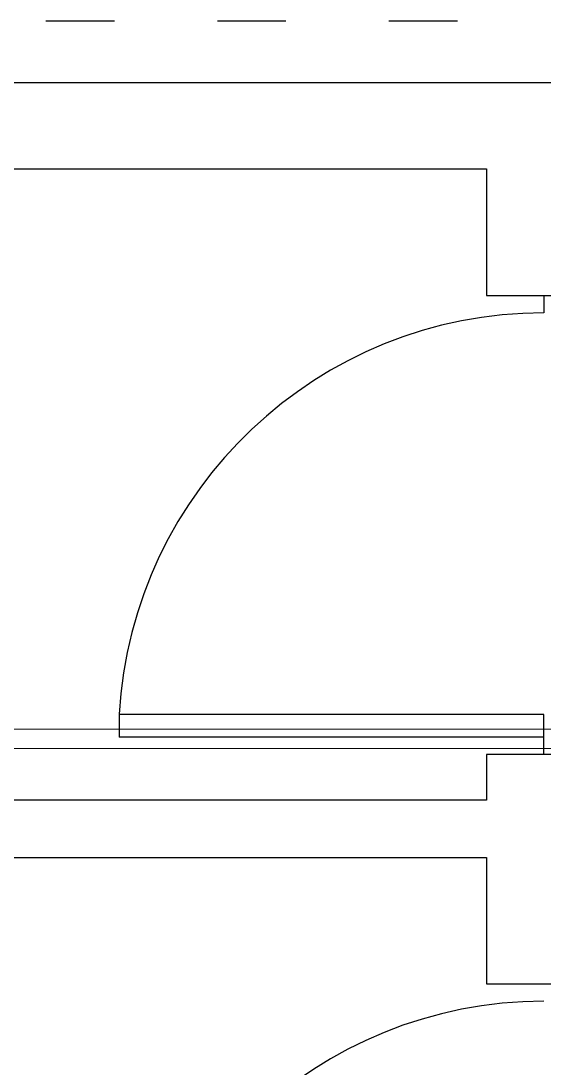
# Model space of a CAD drawing. Header units: millimetres. Extents: x -823 to -490, y -63 to 119.
# Drawn here: x -598.191 to -596.362, y 70.307 to 73.972 of the extents above; entities that cross this region are included whole.
import ezdxf

# ---------------------------------------------------------------- set-up
doc = ezdxf.new("R2010")
doc.units = ezdxf.units.MM
doc.header["$LTSCALE"] = 0.2
doc.header["$MEASUREMENT"] = 0
doc.linetypes.add('ACAD_ISO03W100', pattern=[3, 1.2, -1.8])
doc.layers.add('DI-Detalhes', color=1, linetype='Continuous', lineweight=30)
doc.layers.add('TQ-Condutos', color=5, linetype='Continuous', lineweight=5)

msp = doc.modelspace()

# ---------------------------------------------------------------- linework, layer by layer
for p, q in [((-596.3622, 73.0109), (-596.3622, 72.9507)), ((-596.3622, 71.545), (-597.8481, 71.545)), ((-597.8481, 71.545), (-597.8481, 71.4647)), ((-596.3622, 71.4045), (-596.3622, 71.545)), ((-596.3622, 71.4647), (-597.8481, 71.4647))]:
    msp.add_line(p, q)
for points in [[(-596.2618, 71.4045), (-596.5628, 71.4045), (-596.5628, 71.245), (-599.5759, 71.245), (-599.5759, 73.4544), (-596.5628, 73.4544), (-596.5628, 73.0109), (-596.2628, 73.0109), (-596.2628, 73.4544), (-593.2498, 73.4544), (-593.2498, 68.3674), (-592.9488, 68.3674), (-592.9488, 73.7554), (-599.8769, 73.7554), (-599.8769, 56.9483)], [(-592.9488, 65.9092), (-592.9488, 66.6407), (-593.2498, 66.6407), (-593.2498, 66.426), (-596.2618, 66.426), (-596.2618, 66.5785), (-596.5628, 66.5785), (-596.5628, 66.426), (-599.5749, 66.426), (-599.5749, 68.6343), (-596.5628, 68.6343), (-596.5628, 68.1848), (-596.2618, 68.1848), (-596.2608, 68.9945), (-596.5628, 68.9945), (-596.5628, 68.835), (-599.5749, 68.835), (-599.5759, 71.0443), (-596.5628, 71.0443), (-596.5628, 70.6019), (-596.2618, 70.6019), (-596.2628, 71.4045)]]:
    msp.add_lwpolyline(points)
for centre in [(-596.3602, 71.4607), (-596.3602, 69.0507)]:
    msp.add_arc(centre, 1.49, 90.065, 176.753)
at = {"layer": 'DI-Detalhes', "color": 6, "linetype": 'ACAD_ISO03W100'}
msp.add_lwpolyline([(-600.5042, 73.9724), (-592.8533, 73.9724), (-592.8533, 67.1492), (-600.5042, 67.1492), (-600.5042, 73.9724)], dxfattribs=at)
at = {"layer": 'TQ-Condutos'}
for p, q in [((-593.5202, 71.4926), (-598.3349, 71.4926)), ((-593.5202, 71.4258), (-598.3349, 71.4258))]:
    msp.add_line(p, q, dxfattribs=at)

doc.saveas('drawing.dxf')
